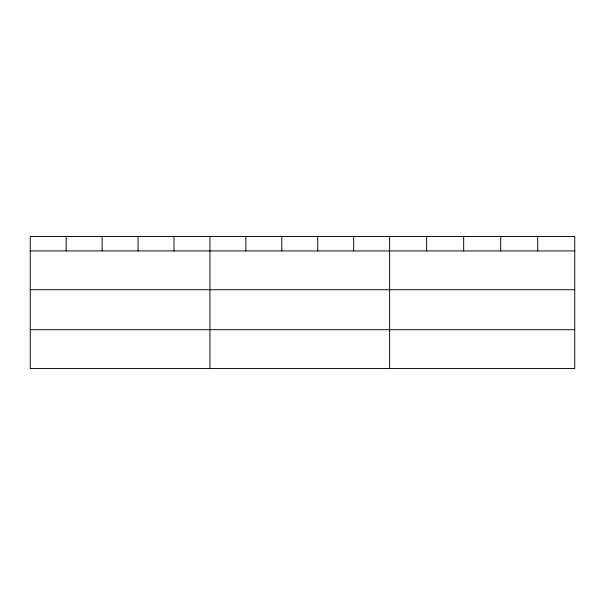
<?xml version="1.0" encoding="UTF-8"?>
<svg xmlns="http://www.w3.org/2000/svg" width="605" height="605" viewBox="0 0 605 605"><rect width="100%" height="100%" fill="white"/><g stroke="black" fill="none" stroke-linecap="round" stroke-linejoin="round"><path stroke-width="0.91" d="M30.25 250.924L574.75 250.924M30.25 289.727L574.75 289.727M30.25 329.71L574.75 329.71M537.724 236.479L537.724 250.924M500.698 236.479L500.698 250.924M463.672 236.479L463.672 250.924M426.646 236.479L426.646 250.924M389.62 236.479L389.62 368.521M353.683 236.479L353.683 250.924M317.746 236.479L317.746 250.924M281.809 236.479L281.809 250.924M245.872 236.479L245.872 250.924M209.935 236.479L209.935 368.521M173.998 236.479L173.998 250.924M138.061 236.479L138.061 250.924M102.124 236.479L102.124 250.924M66.187 236.479L66.187 250.924M574.75 236.479L30.25 236.479L30.25 368.521L574.75 368.521L574.75 236.479"/></g></svg>
